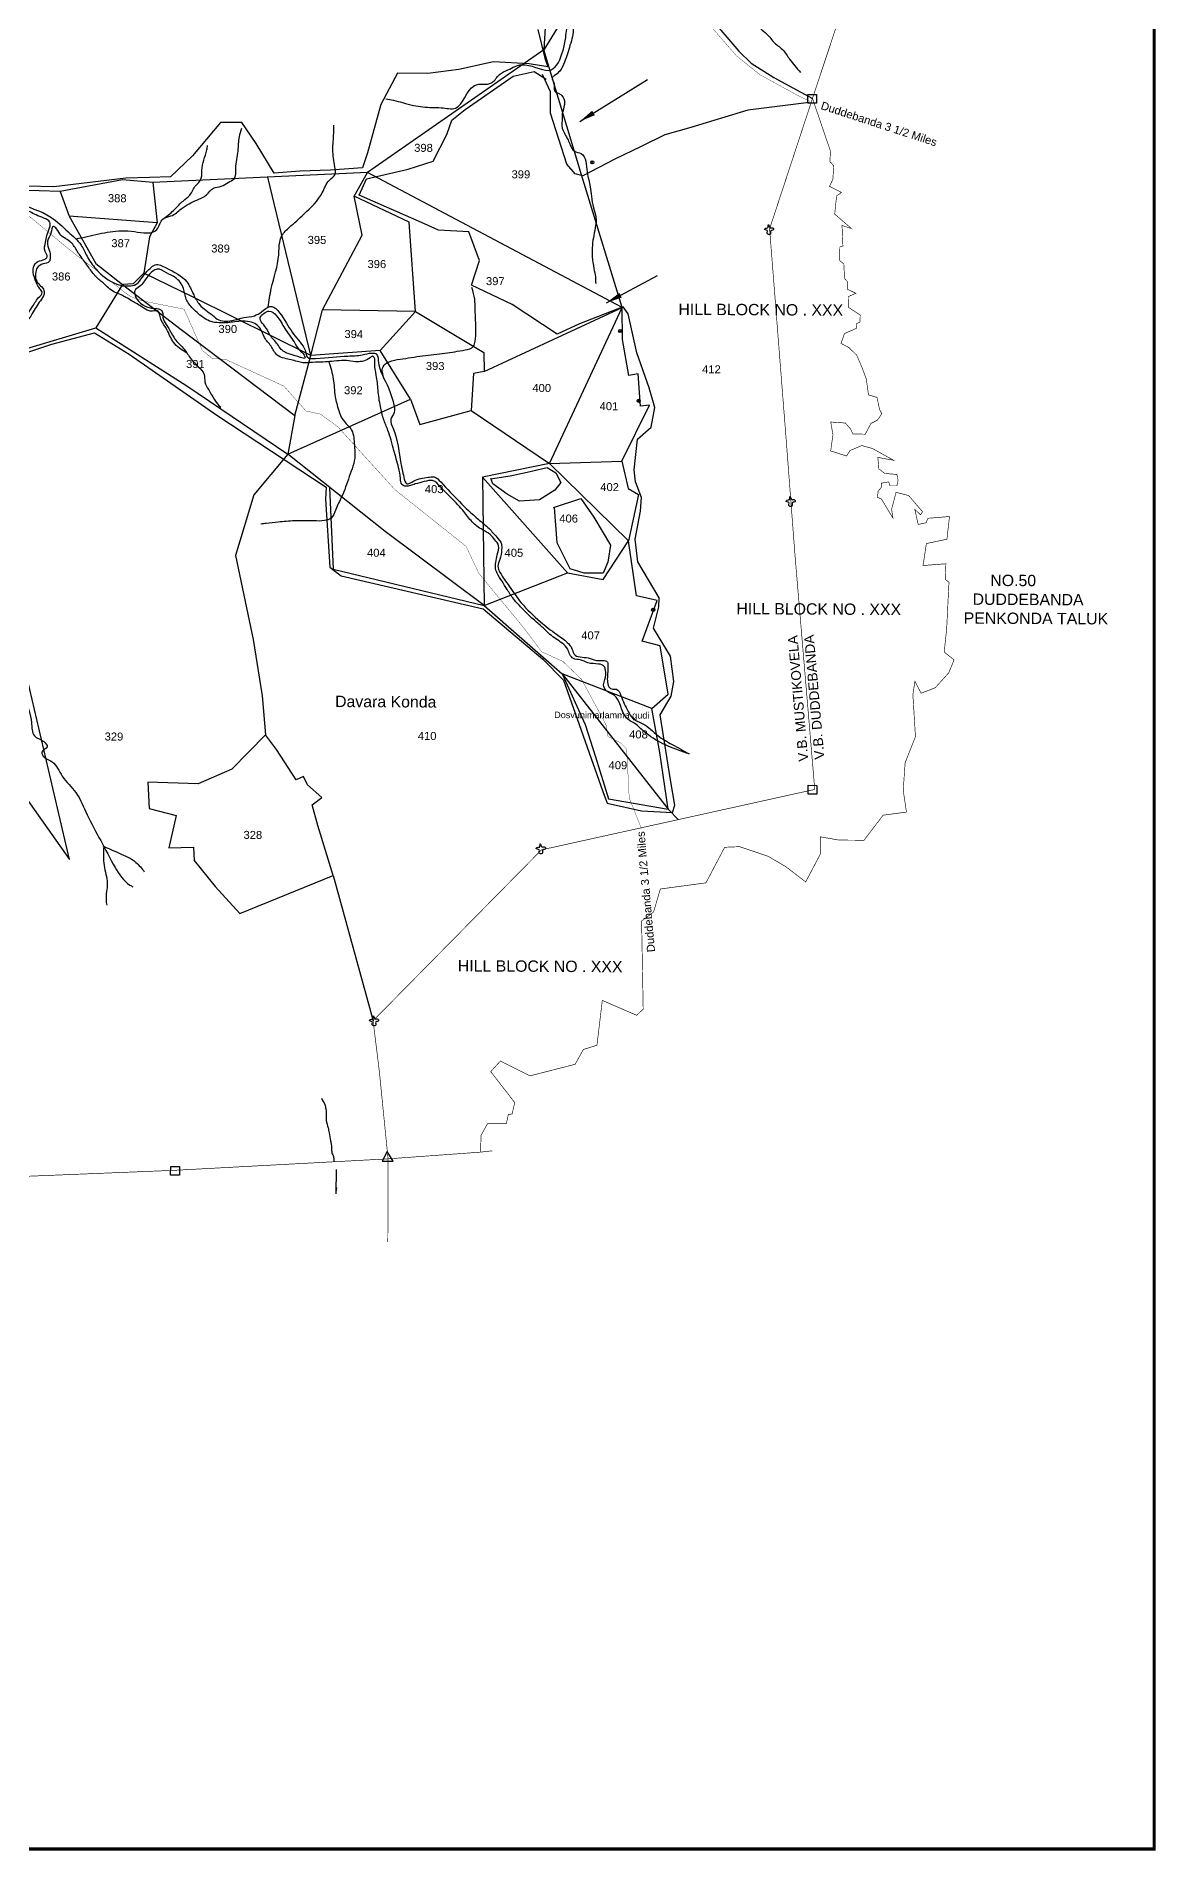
# Model space of a CAD drawing. Header units: inches. Extents: x 768179 to 777848, y 1567444 to 1579928.
# Drawn here: x 774247 to 777743, y 1567444 to 1573112 of the extents above; entities that cross this region are included whole.
import ezdxf
from ezdxf.enums import TextEntityAlignment as Align

# ---------------------------------------------------------------- set-up
doc = ezdxf.new("R2010")
doc.units = ezdxf.units.IN
doc.header["$MEASUREMENT"] = 0
doc.header["$PDMODE"] = 32
doc.header["$PDSIZE"] = 10
doc.linetypes.add('ACAD_ISO02W100', pattern=[15, 12, -3])
for name, color, linetype in [('HILLLS', 24, 'Continuous'), ('PLOT', 7, 'Continuous'), ('PLOT NO', 7, 'Continuous'), ('ROADS', 6, 'Continuous'), ('STREAM', 4, 'Continuous'), ('TANKS-STREAM', 4, 'Continuous'), ('TEXT', 7, 'Continuous'), ('VILLAGE BOUNDARY', 5, 'Continuous'), ('VILLAGE BOUNDRY', 5, 'Continuous'), ('VILLAGE STONES', 1, 'Continuous')]:
    doc.layers.add(name, color=color, linetype=linetype)
doc.styles.get("Standard").update_dxf_attribs({"font": 'arial.ttf'})
doc.linetypes.add('DOTS', pattern='A,1e-06,-3,["●",Standard,S=3,R=0,X=-1.25,Y=-1.25],-3', length=6.000001)
doc.dimstyles.get("Standard").update_dxf_attribs({"dimtxt": 0.18, "dimasz": 20, "dimexe": 0.18, "dimexo": 0.0625, "dimgap": 0.09, "dimtad": 0, "dimtih": 1, "dimtoh": 1, "dimdec": 4, "dimzin": 0, "dimdsep": 46, "dimtxsty": 'Standard', "dimcen": 0.09, "dimadec": 0, "dimazin": 0, "dimtfac": 1, "dimtdec": 4, "dimtofl": 0, "dimtmove": 0, "dimatfit": 3, "dimfxl": 0, "dimtolj": 1, "dimtzin": 0, "dimarcsym": 0})

msp = doc.modelspace()

# ---------------------------------------------------------------- linework, layer by layer
at = {"color": 2}
for p in [(775983, 1572718, 21), (776070, 1572191, 21), (776128, 1571973, 21)]:
    msp.add_point(p, dxfattribs=at)
at = {"color": 3}
msp.add_point((776173.3, 1571320.5), dxfattribs=at)
at = {"layer": 'HILLLS'}
for points in [[(775813.4, 1573132.6), (775834.9, 1573043.5), (775844.3, 1573016.7), (775785.4, 1573025.9), (775674.3, 1573032), (775565.9, 1573008), (775469.1, 1572995.5), (775374.5, 1572996), (775322.5, 1572899), (775280.7, 1572747.3), (775265, 1572701.2), (775164.9, 1572693.3), (775070.1, 1572690), (774989.3, 1572684.4), (774933.3, 1572777.2), (774888.9, 1572842.4), (774821.9, 1572842.8), (774734.7, 1572738.6), (774665.7, 1572672.6), (774600.1, 1572671), (774525.9, 1572668.1), (774301, 1572641.3), (774218.6, 1572643.4)], [(774194.8, 1572116.9), (774295.2, 1572149.9), (774428.7, 1572185.9), (774536.8, 1572118.7), (774810.1, 1571928.6), (775151.4, 1571703.1), (775150.2, 1571665.8), (775163.5, 1571454), (775198.2, 1571426), (775641.7, 1571322.9), (775828.1, 1571166.1), (775893.3, 1571100.2), (776015.8, 1570752.6), (776029.5, 1570716.8), (776136.7, 1570692.3), (776233.9, 1570686.8), (776240.3, 1570709.9), (776227, 1570789), (776194.8, 1570992.2), (776229.7, 1571050.4), (776238.1, 1571096.1), (776226.8, 1571175.1), (776173.9, 1571263.1), (776191, 1571329.7), (776192.2, 1571357.4), (776125.2, 1571470.5), (776117.2, 1571541.3), (776133.8, 1571628.8), (776136.9, 1571671.5), (776118.2, 1571719.9), (776113.5, 1571757.1), (776124.6, 1571853.6), (776166.9, 1571890.5), (776178.5, 1571952.7), (776160.6, 1572013.8), (776121.9, 1572122.6), (776094.7, 1572245), (776079.9, 1572266.1), (775943, 1572213.8), (775873.8, 1572181.6), (775732.8, 1572274.1), (775606.1, 1572334.2), (775630.6, 1572411.8), (775597.2, 1572501), (775502.4, 1572505.8), (775458.7, 1572525.8), (775255.1, 1572615.1), (775277.7, 1572666.6), (775407.5, 1572696.5), (775486.4, 1572721.1), (775528.8, 1572804.8), (775544.4, 1572850), (775585.7, 1572882.5), (775736.2, 1572986.8), (775801.1, 1573001.8), (775838.7, 1572977.9)], [(776660.6, 1572905), (776469.2, 1572881.3), (776291.1, 1572826.7), (776209.5, 1572804.1), (776135.8, 1572766.9), (776053.2, 1572727.6), (775953, 1572676.1), (775929.1, 1572682), (775903.6, 1572711.8), (775852.8, 1572871.7), (775852, 1572938.1), (775827.7, 1572991.8)], [(775665.6, 1571729.5), (775726.1, 1571738.7), (775779.7, 1571750.1), (775842.2, 1571764.6), (775869, 1571748.2), (775884.4, 1571717.9), (775866.2, 1571694.5), (775818.4, 1571663.4), (775756.2, 1571659.7), (775717.6, 1571681.6), (775672.3, 1571713.6), (775666.4, 1571730.8)], [(775861.7, 1571640.2), (775947.6, 1571667.8), (775988, 1571610), (776040.4, 1571521.7), (776031.9, 1571469.1), (776017.2, 1571434.9), (775957.2, 1571435.2), (775913.5, 1571447.9), (775872.8, 1571529.7), (775865.3, 1571640.2)]]:
    msp.add_lwpolyline(points, dxfattribs=at)
at = {"layer": 'PLOT'}
for points in [[(775975, 1574574.3), (775945.6, 1574409.5), (775905.8, 1574333.4), (775823.7, 1574267), (775771, 1574187.4), (775715.4, 1574134.9), (775630.3, 1574028.1), (775599, 1573994.4), (775556.8, 1573951.2), (775590.8, 1573894.3), (775664.4, 1573870.8), (775732, 1573876.2), (776072.1, 1573883.7), (776088.4, 1573805.9), (776095.7, 1573684.5), (776102, 1573563.2), (776104.6, 1573513.9), (776219.8, 1573437.3), (776217.9, 1573326.7), (776441.1, 1573065.5), (776478.9, 1573028.1), (776550.5, 1572982.7), (776670.7, 1572917.5)], [(776104.6, 1573513.9), (775831.9, 1573069.5)], [(775839.3, 1573190.8), (775831.9, 1573069.5), (775281, 1572685.7), (774610.8, 1572655.3), (774516.1, 1572663.1), (774321.5, 1572627.2), (774190.2, 1572630.9), (774004.1, 1572742.7), (773833.6, 1573003.6), (773776, 1573115.1)], [(776075.9, 1572264.5), (775949.5, 1572679.1), (775831.9, 1573069.5)], [(774610.8, 1572655.3), (774623.6, 1572528.6), (774349.1, 1572549.4)], [(775103.7, 1572114.6), (774970.1, 1572671.6)], [(775103.7, 1572114.6), (775140.6, 1572257.1), (775264.4, 1572490.9), (775238.8, 1572612.4), (775281, 1572685.7)], [(775645.2, 1572064.2), (776075.9, 1572264.5), (775281, 1572685.7)], [(774321.5, 1572627.2), (774349.1, 1572549.4), (774432.1, 1572401.8), (774515.8, 1572336.1), (774432.2, 1572201.3)], [(775430.9, 1572251.8), (775411.1, 1572531.3), (775238.8, 1572612.4)], [(774623.6, 1572528.6), (774600.6, 1572485.6), (774582.1, 1572371.8), (774548.8, 1572338.8), (774515.8, 1572336.1)], [(775054, 1571927.5), (775103.7, 1572114.6), (774738.4, 1572295.3), (774582.1, 1572371.8)], [(774515.8, 1572336.1), (774699.2, 1572196.3), (775054, 1571927.5), (775031.8, 1571806.6)], [(775320.9, 1572130.1), (775430.9, 1572251.8), (775140.6, 1572257.1)], [(775430.9, 1572251.8), (775644.8, 1572124.1), (775645.2, 1572064.2), (775611.8, 1572058.4), (775604.8, 1571942.6)], [(775849, 1571777.6), (776075.9, 1572264.5)], [(776075.8, 1571784.5), (776162.2, 1571959.7), (776134, 1571956), (776126.5, 1572057.1), (776096.7, 1572052.4), (776077.3, 1572165.1), (776075.9, 1572264.5)], [(774196.6, 1572130.2), (774432.2, 1572201.3), (774716.2, 1572019.4), (775031.8, 1571806.6), (774926.4, 1571679.3), (774868.2, 1571490.2), (774923.9, 1571227.8), (774951.6, 1571051.3), (774961.9, 1570930.3), (774856.8, 1570822.1), (774752.2, 1570777.2), (774594.9, 1570782.4), (774599.2, 1570699.5), (774683.9, 1570678.3), (774660.6, 1570577.1), (774737.2, 1570578.8), (774739.3, 1570537.4), (774805.4, 1570455.6), (774882.4, 1570372.2), (775173.7, 1570490.2), (775125.8, 1570646.1), (775108, 1570711.1), (775138.4, 1570734.2), (775093.4, 1570773.2), (775081.2, 1570799.4), (775058.3, 1570789.5), (774997, 1570884.1), (774961.9, 1570930.3)], [(775415.1, 1571978.6), (775320.9, 1572130.1), (775103.7, 1572114.6)], [(775031.8, 1571806.6), (775415.1, 1571978.6), (775444.8, 1571898.9), (775604.8, 1571942.6), (775849, 1571777.6), (775640.4, 1571734.4), (775645.2, 1571333.5), (775336.5, 1571564.9), (775031.8, 1571806.6)], [(773638.5, 1571963.3), (773701.2, 1571633.3), (773745.5, 1571650.5), (773863.2, 1571329.2), (774030.9, 1570991.2), (774349.8, 1570540.3), (774226.4, 1571071.4), (774185.3, 1571229.1), (773863.2, 1571329.2)], [(775849, 1571777.6), (776075.8, 1571784.5), (776094.6, 1571698.7), (776127.6, 1571680.1), (776096, 1571536)], [(775905.1, 1571435.3), (776017, 1571414.9), (776096, 1571536), (775849, 1571777.6)], [(775162.7, 1571702.7), (775174, 1571447.2), (775645.2, 1571333.5)], [(775645.2, 1571333.5), (775905.1, 1571435.3), (775640.4, 1571734.4)], [(776168.7, 1571012.5), (776219.6, 1571056.5), (776195, 1571208), (776139.2, 1571222.7), (776185.7, 1571349.2), (776121, 1571364), (776096, 1571536)], [(775645.2, 1571333.5), (775889, 1571120.1), (775960.7, 1570961.6), (775993.4, 1570860.8), (776033.6, 1570729.9), (776220.5, 1570697.8), (776251.1, 1570664.9)], [(776220.5, 1570697.8), (776194, 1570874.1), (776168.7, 1571012.5), (775889, 1571120.1)], [(775889, 1571120.1), (776220.5, 1570697.8)], [(775173.7, 1570490.2), (775298.4, 1570036.8)]]:
    msp.add_lwpolyline(points, dxfattribs=at)
at = {"layer": 'PLOT NO', "color": 5, "const_width": 10}
msp.add_lwpolyline([(768183.9, 1579923.4), (777737.7, 1579923.4), (777737.7, 1567449.5), (768183.9, 1567449.5)], close=True, dxfattribs=at)
at = {"layer": 'ROADS', "linetype": 'DOTS', "ltscale": 5, "const_width": 1.01}
for points in [[(776202.6, 1573315.8), (776433.8, 1573050.1), (776507.4, 1572991.2), (776623.6, 1572927.3), (776662, 1572908.9)], [(776136.6, 1570636.9), (776098.3, 1570733), (776090.5, 1570885.3), (776071.4, 1570904.8), (776032.1, 1570924.5), (776025.6, 1570961.7), (775950, 1571102.5), (775891.4, 1571158.9), (775824.9, 1571189.2), (775769.5, 1571263.4), (775628.7, 1571434), (775588.7, 1571518.7), (775366.3, 1571695.8), (775188.3, 1571891.9), (775133.5, 1571931.8), (775088.6, 1571941.4), (775019.9, 1572018.9), (774837.3, 1572102.7), (774796.1, 1572105.6), (774765, 1572130.6), (774708.1, 1572259.3), (774576.1, 1572285.5), (774539.1, 1572299.5), (774351.1, 1572444.5), (774206.5, 1572564.3)]]:
    msp.add_lwpolyline(points, dxfattribs=at)
at = {"layer": 'STREAM'}
msp.add_spline([(775913.4, 1573339.8), (775936.9, 1573344.7), (775974.6, 1573355.4), (776025.4, 1573369.3), (776080.8, 1573384.1), (776137.8, 1573394.6), (776215.8, 1573400.9), (776238.4, 1573397.4), (776298, 1573337.7), (776385.3, 1573255.7), (776417.8, 1573229.2), (776435.9, 1573207.7), (776501.9, 1573141.9), (776517.7, 1573127.7), (776537.4, 1573108.8), (776549, 1573094.2), (776576.6, 1573070.6), (776588.7, 1573055.5), (776599, 1573040.5), (776633.1, 1572999)], degree=3, dxfattribs=at)
at = {"layer": 'TANKS-STREAM'}
for points in [[(775230.6, 1574279.5), (775240.2, 1574276), (775261.4, 1574276.7), (775271, 1574275.9), (775287.8, 1574264.5), (775301.6, 1574238.9), (775311.4, 1574205.4), (775287.4, 1574154.9), (775283.5, 1574143.2), (775282.3, 1574129.9), (775302.5, 1574122.2), (775360.3, 1574111.8), (775377.9, 1574097.3), (775381.6, 1574087.8), (775386, 1574077.4), (775391, 1574059.4), (775402.3, 1574029.1), (775405.3, 1573969.8), (775411.6, 1573925.1), (775413.7, 1573878.5), (775411.1, 1573835), (775429.5, 1573817.5), (775478.3, 1573811), (775507.6, 1573802.1), (775652.7, 1573701.2), (775693.1, 1573677.9), (775718.3, 1573652.9), (775687, 1573594.2), (775679, 1573570.8), (775704.6, 1573558.8), (775744.2, 1573532.5), (775809.4, 1573491.9), (775833.7, 1573473.2), (775848.8, 1573454), (775869.1, 1573426.1), (775866.9, 1573407.5), (775858.3, 1573391.4), (775864.6, 1573374.1), (775887.9, 1573359.7), (775906.7, 1573343.7), (775917.9, 1573332.7), (775918.5, 1573252.8), (775918.2, 1573204), (775920, 1573148.3), (775922.3, 1573138), (775913.4, 1573083.5), (775896.4, 1573030.7), (775881.5, 1573002.7), (775865.4, 1572989.2), (775858.2, 1572982), (775863.5, 1572963.9), (775864.8, 1572941.5), (775881.1, 1572931.5), (775892, 1572920.9), (775896, 1572898.6), (775889.3, 1572869.3), (775888.9, 1572856.8), (775889.4, 1572824.7), (775907.3, 1572788.1), (775914.4, 1572771.3), (775926.3, 1572753.8), (775947.8, 1572745.2), (775967.2, 1572687.6), (775976.5, 1572641), (775980.2, 1572611.7), (775986.4, 1572576.3), (775994.5, 1572546.9), (775992.1, 1572513.3), (775982.7, 1572451.1), (775983, 1572423.1), (775988, 1572386.4), (775992.6, 1572360.1), (775993.7, 1572339.8)], [(775338.2, 1572916.3), (775361.9, 1572911.7), (775390.6, 1572904.5), (775425, 1572895.9), (775482.5, 1572889.5), (775511.2, 1572888.6), (775555.5, 1572887), (775615.1, 1572957.6), (775643.6, 1572962.6), (775659.4, 1572963.1), (775670.5, 1572967.5), (775693.1, 1572992.2), (775719.5, 1573006.4), (775741.8, 1573017.6), (775773.5, 1573022.6), (775854.7, 1573007.1), (775891.1, 1573065.6), (775899.9, 1573108.2), (775903.4, 1573134), (775905, 1573154.1), (775906.6, 1573191.9), (775901.1, 1573227.3), (775913.3, 1573283), (775905.3, 1573327.2), (775868, 1573353.8), (775847.7, 1573369.4), (775839.1, 1573385.3), (775845.7, 1573406.7), (775845, 1573427.9), (775748.7, 1573515.1), (775672.7, 1573559.7), (775674.4, 1573586.5), (775704, 1573643.7), (775642.4, 1573694.3), (775494.3, 1573788.2), (775439.4, 1573794.6), (775418.5, 1573788), (775386.5, 1573768.7), (775335.6, 1573743.9), (775246.7, 1573698.1), (775194.4, 1573673.3), (775165.7, 1573644.5), (775149.5, 1573633.8), (775130.3, 1573630.5), (775077.9, 1573656.7), (775025.6, 1573656.7), (774950.6, 1573662.2), (774904.2, 1573660), (774818.1, 1573653.7), (774748.9, 1573651.1), (774718.6, 1573656.8)], [(773821.5, 1572859.2), (773838.6, 1572813), (773869.5, 1572761), (773887.2, 1572747.9), (773975.5, 1572731.7), (774015.6, 1572716.9), (774108.9, 1572650.3), (774183.9, 1572595.1), (774292.4, 1572546.9), (774345.7, 1572501), (774386.6, 1572459.6), (774405, 1572424.7), (774432.7, 1572385), (774498.5, 1572337.3), (774521.2, 1572332), (774534.5, 1572331.9), (774558.8, 1572337), (774577.8, 1572359.2), (774601.9, 1572386.3), (774618.2, 1572397.9), (774651.9, 1572388.3), (774716.5, 1572344.8), (774738.1, 1572304.3), (774756.6, 1572273.6), (774796.8, 1572240.2), (774817, 1572225.6), (774862.6, 1572225.3), (774894.8, 1572232.9), (774928, 1572239), (774949.9, 1572250.8), (774975.9, 1572267.7), (775022.5, 1572223.9), (775060.1, 1572168.7), (775079.6, 1572143.7), (775087.3, 1572127.1), (775092.9, 1572110), (775118.8, 1572105.2), (775220, 1572112.9), (775264.6, 1572116.8), (775295.8, 1572122.3), (775308.2, 1572119.7), (775314.3, 1572098.4), (775346.6, 1572013.5), (775362.4, 1571964.7), (775364.3, 1571936.2), (775353.8, 1571915.5), (775360.9, 1571887), (775385.2, 1571777.8), (775394.3, 1571734.7), (775403.5, 1571713.9), (775424.8, 1571722.6), (775470, 1571734.3), (775489.2, 1571735.2), (775509.9, 1571719.6), (775627, 1571603), (775660.5, 1571573.8), (775684.8, 1571547.5), (775699.2, 1571525.3), (775699.7, 1571508.5), (775694.3, 1571477.2), (775688.3, 1571456.6), (775694.7, 1571437), (775723.8, 1571393.7), (775761, 1571342.5), (775820.9, 1571283.2), (775871.2, 1571243.8), (775904.9, 1571218.3), (775919.5, 1571198.7), (775925.9, 1571181.9), (775969.8, 1571169.9), (775996.2, 1571162.4), (776030, 1571156.9), (776031.9, 1571144.3), (776030, 1571098.8), (776034.8, 1571080), (776047.5, 1571072.1), (776058.5, 1571072), (776072.2, 1571052.4), (776094.7, 1571003), (776110.1, 1570981), (776140.9, 1570964.5), (776188, 1570927.5), (776232.3, 1570900), (776285.8, 1570870)], [(774370, 1572479.1), (774405.5, 1572486.3), (774477, 1572501), (774552.8, 1572501.7), (774623.1, 1572508.3), (774643.2, 1572541.7), (774667.2, 1572550.4), (774699.1, 1572572.7), (774723.7, 1572588.5), (774747.7, 1572600.3), (774778.5, 1572616.6), (774800, 1572636.8), (774824.1, 1572643.4), (774846, 1572655.4), (774864.6, 1572666.8), (774869.8, 1572698.6), (774876.8, 1572753.3), (774880.9, 1572797.9), (774888, 1572824.6)], [(774970.7, 1572265.9), (774980.5, 1572323.5), (775003.9, 1572429), (775006.9, 1572468.8), (775013.8, 1572489.4), (775037.2, 1572515), (775082.3, 1572556.4), (775139.6, 1572623.1), (775162.3, 1572662.6), (775179.8, 1572681.1), (775178.9, 1572703.4), (775172.8, 1572757.2), (775175.5, 1572808.8), (775176, 1572834.4)], [(774646.2, 1572543.5), (774679.3, 1572571.7), (774705, 1572597.1), (774725.8, 1572615.4), (774744.8, 1572646.1), (774759.4, 1572662), (774763.5, 1572692.3), (774779.1, 1572756.6), (774781.7, 1572770.5)], [(774207.9, 1572208.1), (774211.4, 1572227.6), (774232.7, 1572264.1), (774253.9, 1572295.3), (774264.7, 1572311.8), (774257.4, 1572323.1), (774246.8, 1572341.2), (774240.5, 1572358.9), (774237.8, 1572390.6), (774251.1, 1572407.7), (774274.1, 1572415.8), (774280.5, 1572422.7), (774274.2, 1572439.8), (774275.5, 1572468.2), (774279.7, 1572489.7), (774287.7, 1572512.9), (774289.9, 1572526.6), (774251.3, 1572551.1), (774213, 1572568.1), (774175, 1572572.4), (774138.5, 1572600.9), (774094.8, 1572636.7), (774038.6, 1572683.3), (774015.4, 1572700.5), (773987.7, 1572717.8), (773961.4, 1572722.4), (773934, 1572724.2), (773904, 1572732.5), (773878.4, 1572746), (773866.4, 1572750.5), (773855.4, 1572746.4), (773851.9, 1572729.7), (773867.1, 1572696.1), (773891, 1572645.2), (773901.8, 1572618.3), (773928, 1572601.2), (773951.5, 1572588.5), (773962.3, 1572573.7), (773977.5, 1572546.2), (773988.8, 1572511.7), (773989.2, 1572484.3), (773987.4, 1572455.3), (773976.8, 1572409.9), (773967.3, 1572383.1), (773956.2, 1572358), (773945.7, 1572336.7), (773928.5, 1572303.7), (773910.9, 1572291.2), (773907, 1572283.6), (773919, 1572270.9), (773934.7, 1572249.5), (773958.1, 1572208.8), (773980.8, 1572162.6), (773986.8, 1572147.7), (773982.3, 1572129.2), (773958.6, 1572106.8), (773937.7, 1572090), (773920.7, 1572080.8), (773915.1, 1572066), (773924.3, 1572040.8), (773927.5, 1572022.2), (773909.7, 1571995.7), (773879, 1571983.2), (773849.4, 1571974.7), (773836.7, 1571966), (773835.5, 1571950.1), (773839.7, 1571915), (773847.6, 1571864.1), (773861, 1571798.3), (773863.8, 1571717), (773866.9, 1571680.8), (773874.5, 1571671.5), (773894.2, 1571669.7), (773943.5, 1571668.4), (773981.8, 1571662.7), (774001.4, 1571645.1), (774034.5, 1571581.9), (774059, 1571529), (774079.7, 1571505.4), (774107.5, 1571487.2), (774123.7, 1571449.8), (774136.1, 1571402.5), (774135.2, 1571350.5), (774124.7, 1571326.4), (774157.2, 1571233.7), (774176.3, 1571139.8), (774212.1, 1571037.4), (774231.4, 1570968.7), (774240.8, 1570926.7), (774269.6, 1570908.7), (774280.5, 1570892.8), (774263.9, 1570875.7), (774272.1, 1570859.9), (774296.1, 1570845.3), (774327.6, 1570800.9), (774370, 1570749.8), (774405.3, 1570680.2), (774447.6, 1570599.3), (774492.5, 1570515.9), (774539, 1570460.6), (774548.5, 1570455.1)], [(774715.9, 1572122.6), (774674.8, 1572155.8), (774654, 1572196.3), (774637, 1572224.6), (774631.9, 1572240.2), (774627.1, 1572252.4), (774613.6, 1572253.7), (774598.6, 1572254.1), (774577.3, 1572265.9), (774545.9, 1572284.4), (774526.4, 1572296.1), (774511.8, 1572303.8), (774490.7, 1572312.5), (774455.1, 1572341.3), (774429.8, 1572363.9), (774408, 1572393.3), (774393.9, 1572412.5), (774374, 1572440.9), (774354.6, 1572467.9), (774323.4, 1572490.5), (774309.4, 1572510.2), (774300.6, 1572518), (774292.2, 1572496.6), (774284.8, 1572481), (774281.3, 1572468.8), (774287, 1572443.8), (774290.3, 1572420.4), (774286.8, 1572408.2), (774267.7, 1572400.5), (774249.5, 1572388.8), (774244.5, 1572370.8), (774247.8, 1572346.8), (774270.6, 1572317.2), (774271, 1572306.9), (774259.2, 1572285.5), (774234, 1572246), (774223.7, 1572229.5), (774210.4, 1572213.4), (774209.8, 1572194.4), (774201.8, 1572173.4), (774188.5, 1572144.2), (774182.5, 1572125.6)], [(776285.8, 1570870), (776159.1, 1570928.7), (776131.7, 1570951.7), (776113.8, 1570966.3), (776099.4, 1570974.1), (776068.9, 1571026.7), (776052.8, 1571052.5), (776028.8, 1571066.3), (776018.1, 1571086.3), (776022.5, 1571102.9), (776024.1, 1571132.3), (776020.5, 1571143.5), (776002.5, 1571150.9), (775969.6, 1571154.8), (775945.2, 1571164.2), (775924.1, 1571168.1), (775912.8, 1571180.6), (775906.3, 1571197.1), (775888.7, 1571216), (775850.7, 1571243.5), (775826.8, 1571266.5), (775798.7, 1571290.7), (775766.6, 1571321.8), (775737.5, 1571354), (775717.3, 1571383.7), (775701.1, 1571409.3), (775685.7, 1571434.6), (775680.3, 1571455.1), (775681.5, 1571468.1), (775686.1, 1571492.1), (775690.6, 1571520.2), (775678.3, 1571539.3), (775664, 1571555.4), (775640, 1571570.2), (775607.7, 1571595.3), (775582.1, 1571626.9), (775543.3, 1571669.2), (775508.3, 1571704.8), (775484.3, 1571723.7), (775458.3, 1571720.6), (775430, 1571713.3), (775415, 1571708.4), (775400.9, 1571706.2), (775389, 1571711.8), (775384.1, 1571730.9), (775378.1, 1571764.1), (775363.2, 1571818.1), (775344.7, 1571880.8), (775331.3, 1571915.9), (775321.3, 1571955.2), (775313.8, 1572006.7), (775308.5, 1572053.1), (775303.5, 1572089.7), (775301.6, 1572108.5), (775296.4, 1572112.1), (775289.4, 1572107.7), (775268.6, 1572097.3), (775250.3, 1572094.7), (775222.4, 1572097.9), (775162.2, 1572095.4), (775136.4, 1572094), (775099.8, 1572092.3), (775079.3, 1572091.8), (775062.3, 1572095.9), (775021.6, 1572105.9), (774999, 1572116), (774979.9, 1572143.7), (774958.9, 1572171.1), (774946.4, 1572197.8), (774933.1, 1572211.2), (774913.9, 1572220), (774884.1, 1572221.4), (774866.1, 1572219.9), (774844.4, 1572217), (774816.2, 1572217.1), (774792.9, 1572220.4), (774772.5, 1572230.1), (774735.6, 1572261.5), (774715, 1572290.8), (774706.1, 1572324.3), (774680.3, 1572358.2), (774653.7, 1572372.7), (774624.3, 1572384.3), (774610.6, 1572378.2), (774591.8, 1572358.4), (774569, 1572330.6), (774554.1, 1572316.8), (774554.9, 1572304.4), (774558.6, 1572293.5), (774572.5, 1572277.6), (774602.7, 1572263.3), (774619.7, 1572261.5), (774635, 1572256.9), (774641.9, 1572245.7), (774642.1, 1572232.5), (774652.4, 1572211.6), (774667.6, 1572185.8), (774685.2, 1572158.3), (774702.5, 1572141.2), (774724.2, 1572111.5), (774751.5, 1572080.5), (774770.8, 1572055.4), (774773.4, 1572032), (774785, 1572006.9), (774802, 1571978), (774822.5, 1571952.8)], [(775332.4, 1572042.7), (775329.5, 1572079.4), (775348.6, 1572095.3), (775382.7, 1572103.1), (775453, 1572113.6), (775523, 1572122), (775585.9, 1572132.2), (775612.1, 1572143.6), (775617.2, 1572159.6), (775619.4, 1572191.4), (775617.4, 1572258.4), (775615.8, 1572290.7), (775607.1, 1572326.5)], [(775042.3, 1572117.4), (775011.1, 1572133.8), (774999.7, 1572149.5), (774977.3, 1572177.1), (774960.8, 1572205.5), (774946.6, 1572225), (774946, 1572233), (774957.5, 1572246), (774974.2, 1572253.6), (774996.7, 1572238.8), (775023, 1572198.8), (775051.5, 1572157.2), (775067.8, 1572132.3), (775083.5, 1572115.5), (775085.7, 1572106.9), (775071.9, 1572108.6), (775042.3, 1572118)], [(775159.9, 1572095.2), (775174.1, 1572041.5), (775180.1, 1571986.2), (775191, 1571943.2), (775204.5, 1571913.3), (775231.1, 1571881.5), (775240.2, 1571834.2), (775241.8, 1571802.5), (775224.1, 1571736.5), (775200.2, 1571673), (775181.8, 1571633.6), (775167, 1571606.3), (775146.2, 1571598.9), (775113.2, 1571597.9), (775052.9, 1571598.2), (775001.9, 1571594.2), (774964.5, 1571590), (774948.3, 1571588.2)], [(774454.4, 1570582.7), (774505.1, 1570560.5), (774557.9, 1570531.3), (774583.9, 1570501.6)], [(774457.1, 1570581.3), (774458.1, 1570521.6), (774468.2, 1570466.5), (774464.4, 1570413.6), (774466.4, 1570397.8)], [(775137, 1569794.8), (775147.3, 1569774.9), (775150.8, 1569761.2), (775151.9, 1569751.3), (775152.3, 1569725.7), (775158, 1569702.1), (775160.8, 1569687), (775165.4, 1569661.2), (775167.6, 1569650.4), (775169, 1569631.5), (775171, 1569620.7), (775173.8, 1569615.4), (775175.5, 1569603.5), (775176.1, 1569595.9)]]:
    msp.add_spline(points, degree=3, dxfattribs=at)
at = {"layer": 'VILLAGE BOUNDARY', "color": 5, "const_width": 1.97}
for points in [[(775671.2, 1569630.5), (775633.9, 1569626.4), (775635.7, 1569679.1), (775655.8, 1569715.4), (775714.7, 1569715.6), (775720.8, 1569744), (775732.6, 1569745.6), (775740.8, 1569781.1), (775665.9, 1569877.9), (775696, 1569910.9), (775788.6, 1569864.7), (775929.2, 1569900.7), (775955.3, 1569947.1), (775997.6, 1569960.3), (776014.3, 1570100.2), (776121.8, 1570053.7), (776142, 1570073), (776137, 1570348.3), (776174.3, 1570376.3), (776195.6, 1570448.3), (776338, 1570467.5), (776396.5, 1570578.6), (776443.2, 1570580.5), (776532.1, 1570550.4), (776587.1, 1570518.2), (776649.5, 1570470.4), (776695.6, 1570558.1), (776695.1, 1570611.2), (776753.8, 1570601), (776831.7, 1570600.6), (776891.2, 1570678.8), (776964.2, 1570688.5), (776954.1, 1570756.4), (776960.1, 1570842.6), (776992.3, 1570924), (776984.3, 1571055.4), (776990.7, 1571096.7), (777010, 1571059.6), (777054.1, 1571076.9), (777096.2, 1571123.3), (777112.9, 1571163.9), (777082.1, 1571188.2), (777089.8, 1571261.5), (777097, 1571406.5), (777085.2, 1571415.7), (777087.4, 1571464.1), (777016, 1571458.6), (777026.4, 1571527.2), (777090.6, 1571540.8), (777098.7, 1571611.6), (777031.3, 1571606.2), (777025.5, 1571592.2), (777000.9, 1571586.9), (776990.2, 1571633.9), (777008.3, 1571617.1), (777014.5, 1571626.5), (776971.3, 1571677.1), (776931.8, 1571687.3), (776917.9, 1571634.5), (776921.9, 1571607.1), (776886, 1571666.5), (776873.5, 1571671.7), (776875.8, 1571691), (776885.5, 1571702.4), (776885.3, 1571715.8), (776908.9, 1571719.8), (776912.7, 1571707.5), (776934, 1571707.5), (776938.2, 1571724.9), (776934.5, 1571743), (776896.4, 1571746.3), (776878, 1571760.7), (776874.8, 1571796.4), (776924.1, 1571787.3), (776873.3, 1571815.7), (776857.4, 1571824.3), (776824.6, 1571833.3), (776788.2, 1571817.7), (776777, 1571800.7), (776727.6, 1571816.6), (776734.6, 1571867.1), (776727.7, 1571906.8), (776773.4, 1571903.7), (776789.4, 1571885.3), (776797.4, 1571869.5), (776835.5, 1571868.8), (776853.5, 1571902.5), (776873.3, 1571912.4), (776887.3, 1571932.5), (776880.3, 1571946.2), (776872.2, 1571983.8), (776845.7, 1571991.5), (776838.7, 1572041.9), (776826.2, 1572075.2), (776808.8, 1572115.8), (776784.3, 1572139.5), (776759.8, 1572152.5), (776770.7, 1572183.1), (776808.9, 1572200), (776807.9, 1572213.7), (776819.1, 1572219), (776819.8, 1572240.9), (776782.7, 1572265.1), (776783.3, 1572299), (776806.4, 1572308.7), (776779.4, 1572322), (776779.1, 1572346.1), (776770.8, 1572355.1), (776768.6, 1572400.6), (776755.4, 1572411.4), (776756.2, 1572453.3), (776765.7, 1572456.8), (776763, 1572520.8), (776792.4, 1572511), (776740.1, 1572556.4), (776746, 1572612.8), (776761.2, 1572623.8), (776723.9, 1572643), (776734.7, 1572665.5), (776736.6, 1572707.8), (776724.9, 1572720.9), (776727.1, 1572752.2), (776670.7, 1572917.5), (776918.9, 1573665)], [(775633.9, 1569626.4), (775345.2, 1569605.4)]]:
    msp.add_lwpolyline(points, dxfattribs=at)
at = {"layer": 'VILLAGE BOUNDARY', "color": 5, "linetype": 'ACAD_ISO02W100', "ltscale": 5, "const_width": 2.03}
msp.add_lwpolyline([(776819.3, 1573366.5), (776670.7, 1572917.5), (776536.8, 1572510.1), (776588.2, 1571856.5), (776616.3, 1571488.2), (776677.8, 1570759.3), (775824.3, 1570570.5), (775298.4, 1570036.8), (775317.7, 1569880.7), (775345.2, 1569605.4), (774677.3, 1569569.6), (774122.5, 1569547.1)], dxfattribs=at)
at = {"layer": 'VILLAGE BOUNDARY', "color": 5, "ltscale": 100, "const_width": 2.03}
msp.add_lwpolyline([(775345.2, 1569605.4), (775344.4, 1569345.3)], dxfattribs=at)
at = {"layer": 'VILLAGE STONES'}
for points in [[(776656.2, 1572930.2), (776683.6, 1572930), (776683.5, 1572902.6), (776656, 1572902.7)], [(776657, 1570772.1), (776684.4, 1570771.9), (776684.3, 1570744.5), (776656.8, 1570744.6)], [(774666.3, 1569581.8), (774693.8, 1569581.6), (774693.6, 1569554.2), (774666.2, 1569554.3)]]:
    msp.add_lwpolyline(points, close=True, dxfattribs=at)
msp.add_lwpolyline([(775326.3, 1569598.7), (775361.2, 1569598.5), (775342.2, 1569628.6), (775326.3, 1569598.7)], dxfattribs=at)
for points in [[(776520.6, 1572507.7), (776523.5, 1572512.2), (776530.7, 1572513.4), (776532.9, 1572523.4), (776538.4, 1572513.8), (776546.8, 1572513.4), (776549.4, 1572507.8), (776540.8, 1572504.1), (776539.2, 1572493.3), (776529.1, 1572495.3), (776530.2, 1572502.5), (776520.3, 1572508)], [(776588.1, 1571658.6), (776591, 1571663.1), (776598.3, 1571664.3), (776600.4, 1571674.3), (776605.9, 1571664.7), (776614.4, 1571664.3), (776616.9, 1571658.8), (776608.3, 1571655), (776606.7, 1571644.2), (776596.7, 1571646.2), (776597.7, 1571653.5), (776587.8, 1571658.9)], [(775808.1, 1570573.7), (775811, 1570578.2), (775818.2, 1570579.3), (775820.4, 1570589.4), (775825.9, 1570579.7), (775834.3, 1570579.4), (775836.9, 1570573.8), (775828.3, 1570570.1), (775826.7, 1570559.3), (775816.6, 1570561.3), (775817.7, 1570568.5), (775807.8, 1570574)], [(775287.1, 1570036.5), (775290, 1570041), (775297.2, 1570042.2), (775299.4, 1570052.2), (775304.9, 1570042.6), (775313.3, 1570042.2), (775315.8, 1570036.7), (775307.2, 1570033), (775305.7, 1570022.1), (775295.6, 1570024.2), (775296.7, 1570031.4), (775286.8, 1570036.8)]]:
    msp.add_spline(points, degree=3, dxfattribs=at)

# ---------------------------------------------------------------- texts
at = {"layer": 'PLOT NO'}
for s, p in [('398', (775455.9, 1572763.2)), ('399', (775760, 1572680.5)), ('388', (774499.4, 1572605.9)), ('387', (774510.1, 1572465.4)), ('395', (775123.2, 1572475.6)), ('389', (774822, 1572448.8)), ('386', (774324.4, 1572361.4)), ('396', (775310.2, 1572400.3)), ('397', (775680.2, 1572346.9)), ('390', (774844.6, 1572197.5)), ('394', (775238.1, 1572181.5)), ('391', (774743.4, 1572088)), ('393', (775492.4, 1572081.9)), ('412', (776355.1, 1572071.5)), ('400', (775825.1, 1572013.2)), ('392', (775236.9, 1572006.1)), ('401', (776035, 1571956.4)), ('403', (775489.2, 1571697.4)), ('402', (776037.1, 1571703.6)), ('406', (775909.2, 1571605.4)), ('404', (775308.6, 1571498.6)), ('405', (775738.2, 1571498.5)), ('407', (775977.7, 1571240.5)), ('408', (776127.2, 1570931.1)), ('329', (774489.1, 1570924.5)), ('410', (775467.2, 1570926.4)), ('409', (776063, 1570834.9)), ('328', (774922.9, 1570617.2))]:
    msp.add_text(s, height=25, rotation=359.6804, dxfattribs=at).set_placement(p, align=Align.MIDDLE_CENTER)
at = {"layer": 'TEXT'}
for s, height, rotation, p in [('Duddebanda 3 1/2 Miles', 25, 341.9639, (776694.6, 1572884.8)), ('Davara Konda ', 35.441, 359.6804, (775179.6, 1571016.6)), ('Dosvunimarlamma gudi', 20.252, 359.6804, (775864, 1570982.2)), ('Duddebanda 3 1/2 Miles', 25, 95.0044, (776179.1, 1570252))]:
    msp.add_text(s, height=height, rotation=rotation, dxfattribs=at).set_placement(p)
at = {"layer": 'TEXT', "color": 1}
for p in [(776251.9, 1572241.5), (776433, 1571306.5), (775562.9, 1570190.9)]:
    msp.add_text('HILL BLOCK NO . XXX', height=35.441, rotation=359.6804, dxfattribs=at).set_placement(p)
at = {"layer": 'TEXT', "color": 1, "insert": (777143.7, 1571430.6), "char_height": 35.441, "width": 459.47, "attachment_point": 1, "rotation": 359.6804}
msp.add_mtext('      NO.50                    DUDDEBANDA PENKONDA TALUK', dxfattribs=at)
at = {"layer": 'VILLAGE BOUNDRY', "insert": (776630.5, 1570810), "char_height": 30.507, "width": 465.797, "attachment_point": 1, "rotation": 94.9558}
msp.add_mtext('\\pi35.206;V.B. MUSTIKOVELA\\P\\pi37.589;V.B. DUDDEBANDA', dxfattribs=at)

# ---------------------------------------------------------------- leaders
at = {"layer": 'VILLAGE BOUNDARY'}
msp.add_leader([(775183.3, 1569496.1), (775184.6, 1569572.3)], dimstyle='Standard', override={"dimgap": 0.09, "dimtad": 0}, dxfattribs=at)
at = {"layer": 'VILLAGE STONES', "color": 5}
for points in [[(775944.5, 1572846), (776155.3, 1572976.9)], [(776027.4, 1572279.4), (776186.5, 1572364.5)]]:
    msp.add_leader(points, dimstyle='Standard', override={"dimasz": 50, "dimtfill": 2, "dimtfillclr": 5}, dxfattribs=at)

doc.saveas('drawing.dxf')
